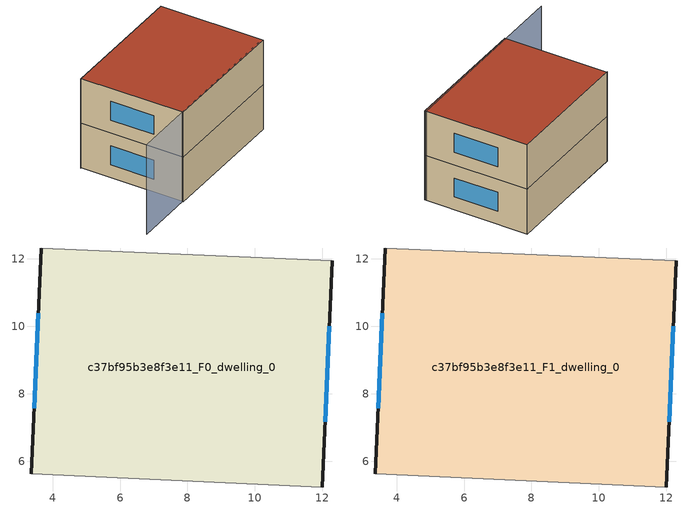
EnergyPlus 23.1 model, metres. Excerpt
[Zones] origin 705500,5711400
c37bf95b3e8f3e11_F0_dwelling_0
 floor ground (EU_floor_Construction): 12.3,11.95 12,5.24 3.36,5.63 3.66,12.33 z0
 wall outside (EU_wall_Construction): 12,5.24 12.3,11.95 / 3.66,12.33 3.36,5.63 z0:3
 wall adiabatic (EU_wall_Construction): 12.3,11.95 3.66,12.33 / 3.36,5.63 12,5.24 z0:3
 window (EU_Window_Construction): 12.09,7.18 12.21,10.01 / 3.57,10.39 3.45,7.57 z0.87:2.13
c37bf95b3e8f3e11_F1_dwelling_0
 floor to c37bf95b3e8f3e11_F0_dwelling_0 (EU_floor_Construction): 12.3,11.95 12,5.24 3.36,5.63 3.66,12.33 z3
 wall outside (EU_wall_Construction): 12,5.24 12.3,11.95 / 3.66,12.33 3.36,5.63 z3:6
 wall adiabatic (EU_wall_Construction): 12.3,11.95 3.66,12.33 / 3.36,5.63 12,5.24 z3:6
 window (EU_Window_Construction): 12.09,7.18 12.21,10.01 / 3.57,10.39 3.45,7.57 z3.87:5.13
 roof outside (EU_roof_Construction): 12,5.24 12.3,11.95 3.66,12.33 3.36,5.63 z6
shading: -0.5,5.86 12,5.34 / 12.3,11.93 3.64,12.33 z0:6
[Building]
EU S2 Campaign: North Axis=0; Terrain=City; Solar Distribution=FullExterior
[Site:Location]
London: Latitude=51.5; Longitude=-0.5; Time Zone=0; Elevation=25
[SizingPeriod:WeatherFileDays]
AnnualSizingPeriod: Begin Month=1; Begin Day of Month=1; End Month=12; End Day of Month=31; Day of Week for Start Day=Monday; Use Weather File Daylight Saving Period=No; Use Weather File Rain and Snow Indicators=No
[MATERIAL]
EU_InternalMass_Material: Roughness=MediumRough; Thickness=0.1; Conductivity=1; Density=1800; Specific Heat=900; Thermal Absorptance=0.9; Solar Absorptance=0.7; Visible Absorptance=0.7
[MATERIAL:NOMASS] Roughness=MediumRough; Thermal Absorptance=0.9; Solar Absorptance=0.7; Visible Absorptance=0.7
Name | Thermal Resistance
EU_wall_NoMass | 0.724719
EU_roof_NoMass | 2.98947
EU_floor_NoMass | 2.39157
[WINDOWMATERIAL:SIMPLEGLAZINGSYSTEM]
EU_Window_SimpleGlazing: UFactor=2.63425; Solar Heat Gain Coefficient=0.76; Visible Transmittance=0.76
[CONSTRUCTION]
EU_wall_Construction: EU_wall_NoMass
EU_roof_Construction: EU_roof_NoMass
EU_floor_Construction: EU_floor_NoMass
EU_Window_Construction: EU_Window_SimpleGlazing
EU_InternalMass_Construction: EU_InternalMass_Material
[ZONE] Type=1; Multiplier=1; Ceiling Height=autocalculate; Volume=174.108; Floor Area=autocalculate; Part of Total Floor Area=Yes
c37bf95b3e8f3e11_F0_dwelling_0; c37bf95b3e8f3e11_F1_dwelling_0
[INTERNALMASS] Construction=EU_InternalMass_Construction; Surface Area=58.0361
Name | Zone or ZoneList
c37bf95b3e8f3e11_F0_dwelling_0_EU_InternalMass | c37bf95b3e8f3e11_F0_dwelling_0
c37bf95b3e8f3e11_F1_dwelling_0_EU_InternalMass | c37bf95b3e8f3e11_F1_dwelling_0
[OTHEREQUIPMENT] Fuel Type=Electricity; Design Level Calculation Method=Watts/Area; Power per Zone Floor Area=1; Fraction Latent=0; Fraction Radiant=0; Fraction Lost=0; Carbon Dioxide Generation Rate=0; EndUse Subcategory=EU_Step8_InternalGains
Name | Zone or ZoneList or Space or SpaceList | Schedule
EU_Step8_InternalGain_c37bf95b3e8f3e11_F0_dwelling_0_f000 | c37bf95b3e8f3e11_F0_dwelling_0 | EU_Step8_GainSchedule_c37bf95b3e8f3e11_F0_dwelling_0_f000
EU_Step8_InternalGain_c37bf95b3e8f3e11_F1_dwelling_0_f000 | c37bf95b3e8f3e11_F1_dwelling_0 | EU_Step8_GainSchedule_c37bf95b3e8f3e11_F1_dwelling_0_f000
[ZONEVENTILATION:DESIGNFLOWRATE] Schedule=EU_AlwaysOn; Design Flow Rate Calculation Method=AirChanges/Hour; Air Changes per Hour=0.418135; Ventilation Type=Natural; Fan Pressure Rise=0; Fan Total Efficiency=1; Constant Term Coefficient=1; Temperature Term Coefficient=0; Velocity Term Coefficient=0; Velocity Squared Term Coefficient=0; Minimum Indoor Temperature=-100; Maximum Indoor Temperature=100; Delta Temperature=-100; Minimum Outdoor Temperature=-100; Maximum Outdoor Temperature=100; Maximum Wind Speed=40
Name | Zone or ZoneList or Space or SpaceList
EU_ConstantAir_c37bf95b3e8f3e11_F0_dwelling_0 | c37bf95b3e8f3e11_F0_dwelling_0
EU_ConstantAir_c37bf95b3e8f3e11_F1_dwelling_0 | c37bf95b3e8f3e11_F1_dwelling_0
[HVACTEMPLATE:THERMOSTAT] Constant Heating Setpoint=20; Constant Cooling Setpoint=50
EU_HeatOnly_c37bf95b3e8f3e11_F0_dwelling_0; EU_HeatOnly_c37bf95b3e8f3e11_F1_dwelling_0
[HVACTEMPLATE:ZONE:IDEALLOADSAIRSYSTEM] System Availability Schedule=EU_AlwaysOn; Maximum Heating Supply Air Temperature=50; Minimum Cooling Supply Air Temperature=13; Maximum Heating Supply Air Humidity Ratio=0.0156; Minimum Cooling Supply Air Humidity Ratio=0.0077; Heating Limit=NoLimit; Cooling Limit=NoLimit; Heating Availability Schedule=EU_AlwaysOn; Cooling Availability Schedule=EU_CoolingOff; Dehumidification Control Type=ConstantSensibleHeatRatio; Cooling Sensible Heat Ratio=0.7; Dehumidification Setpoint=60; Humidification Control Type=None; Humidification Setpoint=30; Outdoor Air Method=None; Outdoor Air Flow Rate per Person=0.00944; Outdoor Air Flow Rate per Zone Floor Area=0; Outdoor Air Flow Rate per Zone=0; Demand Controlled Ventilation Type=None; Outdoor Air Economizer Type=NoEconomizer; Heat Recovery Type=None; Sensible Heat Recovery Effectiveness=0.7; Latent Heat Recovery Effectiveness=0.65
Name | Template Thermostat
c37bf95b3e8f3e11_F0_dwelling_0 | EU_HeatOnly_c37bf95b3e8f3e11_F0_dwelling_0
c37bf95b3e8f3e11_F1_dwelling_0 | EU_HeatOnly_c37bf95b3e8f3e11_F1_dwelling_0
[SIZING:ZONE] Zone Cooling Design Supply Air Temperature Input Method=SupplyAirTemperature; Zone Cooling Design Supply Air Temperature=13; Zone Heating Design Supply Air Temperature Input Method=SupplyAirTemperature; Zone Heating Design Supply Air Temperature=50; Zone Cooling Design Supply Air Humidity Ratio=0.008; Zone Heating Design Supply Air Humidity Ratio=0.008; Cooling Design Air Flow Method=DesignDay; Cooling Design Air Flow Rate=0; Cooling Minimum Air Flow per Zone Floor Area=0.000762; Cooling Minimum Air Flow=0; Cooling Minimum Air Flow Fraction=0.2; Heating Design Air Flow Method=DesignDay; Heating Design Air Flow Rate=0; Heating Maximum Air Flow per Zone Floor Area=0.002032; Heating Maximum Air Flow=0.141576; Heating Maximum Air Flow Fraction=0.3; Account for Dedicated Outdoor Air System=No; Dedicated Outdoor Air System Control Strategy=NeutralSupplyAir; Dedicated Outdoor Air Low Setpoint Temperature for Design=autosize; Dedicated Outdoor Air High Setpoint Temperature for Design=autosize; Zone Load Sizing Method=Sensible Load Only No Latent Load; Zone Latent Cooling Design Supply Air Humidity Ratio Input Method=HumidityRatioDifference; Zone Cooling Design Supply Air Humidity Ratio Difference=0.005; Zone Latent Heating Design Supply Air Humidity Ratio Input Method=HumidityRatioDifference; Zone Humidification Design Supply Air Humidity Ratio Difference=0.005
c37bf95b3e8f3e11_F0_dwelling_0; c37bf95b3e8f3e11_F1_dwelling_0
[SCHEDULE:CONSTANT]
Name | Hourly Value
EU_AlwaysOn | 1
EU_CoolingOff | 0
[SCHEDULE:FILE] Column Number=1; Rows to Skip at Top=0; Number of Hours of Data=8760; Column Separator=Comma; Interpolate to Timestep=No; Minutes per Item=60; Adjust Schedule for Daylight Savings=Yes
Name | File
EU_Step8_GainSchedule_c37bf95b3e8f3e11_F0_dwelling_0_f000 | ../../schedules/c37bf95b3e8f3e11/c37bf95b3e8f3e11_F0_dwelling_0_f000_gain.csv
EU_Step8_GainSchedule_c37bf95b3e8f3e11_F1_dwelling_0_f000 | ../../schedules/c37bf95b3e8f3e11/c37bf95b3e8f3e11_F1_dwelling_0_f000_gain.csv
